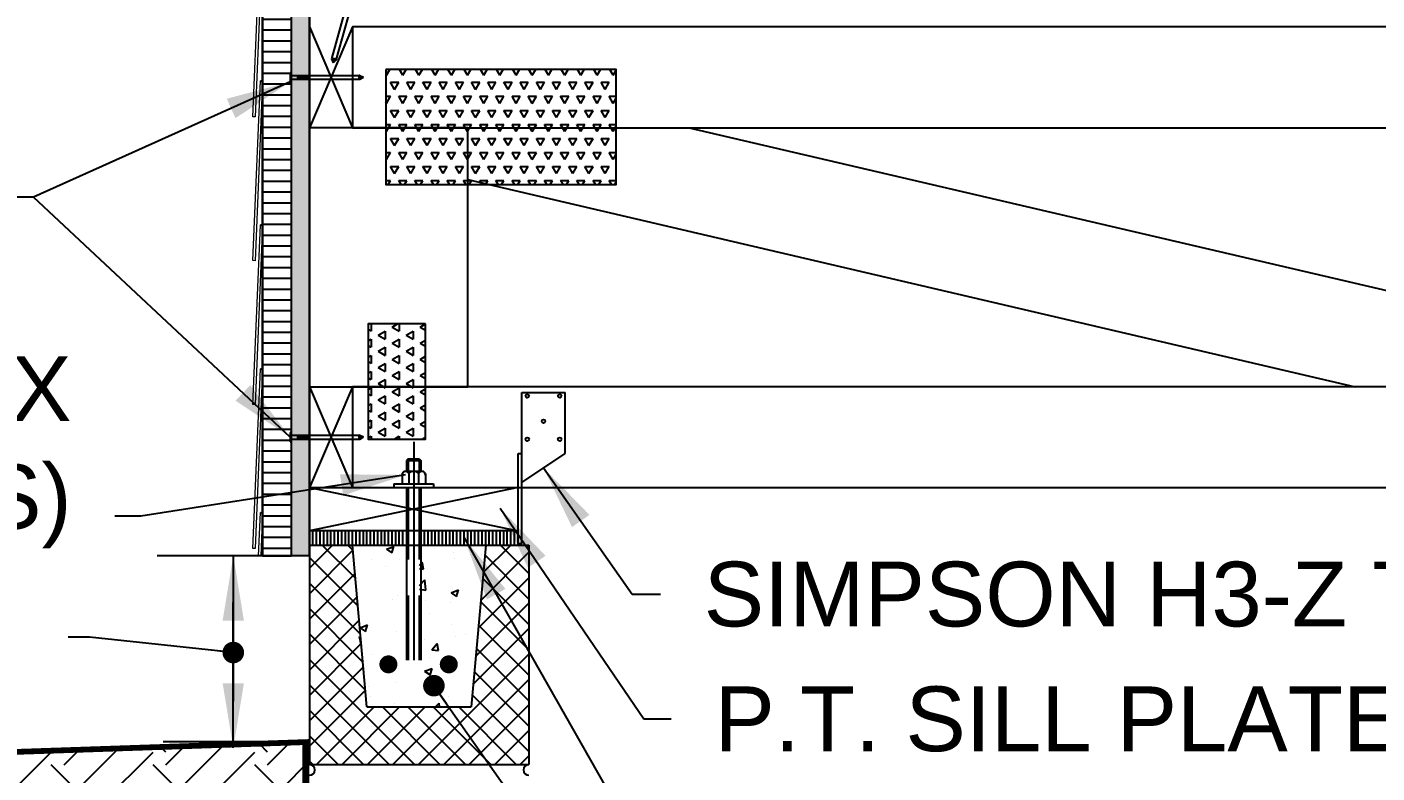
# Model space of a CAD drawing. Header units: inches. Extents: x -1316 to 22433, y -200 to 8737.
# Drawn here: x -387.99 to -341.09, y -127.07 to -101.15 of the extents above; entities that cross this region are included whole.
import ezdxf

# ---------------------------------------------------------------- set-up
doc = ezdxf.new("R2010")
doc.units = ezdxf.units.IN
doc.header["$LTSCALE"] = 10
doc.header["$MEASUREMENT"] = 0
doc.linetypes.add('CENTER', pattern=[2, 1.25, -0.25, 0.25, -0.25])
doc.linetypes.add('HIDDEN', pattern=[0.375, 0.25, -0.125])
doc.layers.get('0').update_dxf_attribs({"linetype": 'CONTINUOUS'})
for name, color, linetype in [('S-DIMS', 4, 'CONTINUOUS'), ('S-FLOR', 7, 'CONTINUOUS'), ('S-FOUND', 7, 'CONTINUOUS'), ('S-HATCH', 5, 'CONTINUOUS'), ('S-HDWR', 104, 'CONTINUOUS'), ('S-PLATE', 190, 'CONTINUOUS'), ('S-TXT', 222, 'CONTINUOUS'), ('S-WALL', 6, 'CONTINUOUS')]:
    doc.layers.add(name, color=color, linetype=linetype)
doc.styles.add('style1', font='arial.ttf')
doc.dimstyles.new('1-2', dxfattribs={"dimtxt": 2.25, "dimasz": 2.25, "dimexe": 0.18, "dimexo": 1.5, "dimgap": 1.5, "dimtad": 0, "dimdec": 4, "dimrnd": 0.0625, "dimzin": 0, "dimdsep": 46, "dimlunit": 4, "dimtxsty": 'style1', "dimcen": 0.09, "dimazin": 0, "dimtfac": 1, "dimtdec": 4, "dimtofl": 0, "dimtmove": 0, "dimatfit": 0, "dimfxl": 1, "dimtolj": 1, "dimtzin": 0, "dimarcsym": 0})

# ---------------------------------------------------------------- blocks, each defined once
blk = doc.blocks.new('*X438')
at = {"color": 0}
for p, q in [((30.431, 57.849), (31.202, 58.62)), ((21.15, 56.523), (22.918, 58.291)), ((23.36, 58.291), (23.298, 58.353)), ((23.36, 57.849), (23.884, 58.373)), ((24.023, 57.186), (25.256, 58.419)), ((24.686, 56.523), (26.454, 58.291)), ((26.896, 58.291), (26.718, 58.468)), ((26.896, 57.849), (27.543, 58.496)), ((27.559, 57.186), (28.915, 58.543)), ((28.222, 56.523), (29.989, 58.291)), ((30.431, 58.291), (30.138, 58.584)), ((24.686, 56.081), (22.918, 57.849)), ((28.222, 56.081), (26.454, 57.849)), ((31.707, 56.132), (29.989, 57.849)), ((31.094, 57.186), (31.707, 57.799))]:
    blk.add_line(p, q, dxfattribs=at)
blk = doc.blocks.new('*X432')
at = {"color": 0}
for p, q in [((35.183, 65.837), (35.446, 65.938)), ((35.183, 65.837), (35.37, 65.711)), ((35.37, 65.711), (35.446, 65.938)), ((36.844, 65.858), (36.844, 65.858)), ((37.529, 65.737), (37.529, 65.737)), ((38.149, 65.918), (38.149, 65.918)), ((38.483, 65.657), (38.483, 65.657)), ((34.651, 65.481), (34.651, 65.481)), ((35.167, 65.221), (35.167, 65.221)), ((35.63, 65.496), (35.63, 65.496)), ((36.332, 65.276), (36.425, 65.387)), ((36.468, 65.151), (36.425, 65.387)), ((37.542, 65.533), (37.542, 65.533)), ((36.332, 65.163), (36.468, 65.151)), ((36.332, 64.582), (36.513, 64.771)), ((36.554, 64.414), (36.513, 64.771)), ((36.332, 64.449), (36.554, 64.414)), ((37.427, 64.323), (37.69, 64.424)), ((37.427, 64.323), (37.614, 64.197)), ((37.484, 64.485), (37.484, 64.485)), ((37.614, 64.197), (37.69, 64.424)), ((35.41, 64.082), (35.41, 64.082)), ((35.584, 64.244), (35.584, 64.244)), ((36.553, 64.05), (36.553, 64.05)), ((37.417, 63.997), (37.417, 63.997)), ((37.494, 64.174), (37.494, 64.174)), ((34.178, 63.738), (34.178, 63.738)), ((34.196, 63.662), (34.196, 63.662)), ((36.689, 63.614), (36.689, 63.614)), ((38.21, 63.492), (38.21, 63.492)), ((34.268, 63.11), (34.531, 63.211)), ((34.268, 63.11), (34.455, 62.984)), ((34.455, 62.984), (34.531, 63.211)), ((34.496, 63.238), (34.496, 63.238)), ((35.539, 62.993), (35.539, 62.993)), ((37.438, 63.233), (37.438, 63.233)), ((37.929, 62.879), (37.929, 62.879)), ((34.241, 62.785), (34.249, 62.795)), ((34.278, 62.641), (34.249, 62.795)), ((34.261, 62.562), (34.293, 62.559)), ((34.293, 62.559), (34.278, 62.641)), ((36.505, 62.691), (36.505, 62.691)), ((36.765, 62.343), (36.946, 62.559)), ((36.99, 62.323), (36.946, 62.559)), ((37.59, 62.789), (37.59, 62.789)), ((34.662, 62.171), (34.662, 62.171)), ((36.669, 62.086), (36.669, 62.086)), ((36.765, 62.343), (36.99, 62.323)), ((37.392, 61.982), (37.392, 61.982)), ((35.493, 61.741), (35.493, 61.741)), ((36.512, 61.596), (36.775, 61.697)), ((36.512, 61.596), (36.699, 61.47)), ((36.699, 61.47), (36.775, 61.697)), ((34.575, 61.084), (34.575, 61.084)), ((35.516, 61.208), (35.516, 61.208)), ((36.833, 61.097), (36.833, 61.097)), ((36.94, 61.396), (36.94, 61.396)), ((34.64, 60.72), (34.64, 60.72)), ((37.346, 60.73), (37.346, 60.73)), ((35.447, 60.489), (35.447, 60.489)), ((36.888, 60.358), (37.011, 60.486)), ((37.026, 60.358), (37.011, 60.486))]:
    blk.add_line(p, q, dxfattribs=at)
blk = doc.blocks.new('*X433')
at = {"color": 0}
for p, q in [((32.457, 65.178), (33.262, 65.983)), ((32.457, 64.294), (33.972, 65.809)), ((34.059, 64.828), (32.904, 65.983)), ((33.973, 65.798), (33.788, 65.983)), ((38.411, 64.061), (40.082, 65.732)), ((38.497, 65.031), (39.449, 65.983)), ((40.082, 64.992), (39.091, 65.983)), ((40.082, 65.876), (39.975, 65.983)), ((34.146, 63.857), (32.457, 65.546)), ((40.082, 64.109), (38.551, 65.639)), ((32.457, 63.41), (34.044, 64.998)), ((38.325, 63.091), (40.082, 64.848)), ((40.082, 63.225), (38.479, 64.827)), ((34.232, 62.887), (32.457, 64.662)), ((32.457, 62.526), (34.116, 64.186)), ((34.318, 61.917), (32.457, 63.779)), ((38.238, 62.121), (40.082, 63.964)), ((40.082, 62.341), (38.407, 64.016)), ((32.457, 61.642), (34.189, 63.374)), ((34.404, 60.947), (32.457, 62.895)), ((38.152, 61.15), (40.082, 63.08)), ((40.082, 61.457), (38.335, 63.204)), ((32.457, 60.758), (34.261, 62.562)), ((40.082, 60.573), (38.262, 62.392)), ((36.109, 58.358), (32.457, 62.011)), ((36.243, 58.358), (40.082, 62.196)), ((32.457, 59.874), (34.333, 61.751)), ((40.082, 59.689), (38.19, 61.58)), ((35.226, 58.358), (32.457, 61.127)), ((37.127, 58.358), (40.082, 61.312)), ((32.457, 58.991), (34.405, 60.939)), ((40.082, 58.805), (38.118, 60.769)), ((34.342, 58.358), (32.457, 60.243)), ((32.708, 58.358), (34.708, 60.358)), ((33.592, 58.358), (35.592, 60.358)), ((34.476, 58.358), (36.476, 60.358)), ((36.993, 58.358), (34.993, 60.358)), ((35.36, 58.358), (37.36, 60.358)), ((37.877, 58.358), (35.877, 60.358)), ((38.761, 58.358), (36.761, 60.358)), ((39.645, 58.358), (37.645, 60.358)), ((38.011, 58.358), (40.082, 60.428)), ((33.458, 58.358), (32.457, 59.359)), ((38.895, 58.358), (40.082, 59.544)), ((39.779, 58.358), (40.082, 58.661)), ((32.574, 58.358), (32.457, 58.475))]:
    blk.add_line(p, q, dxfattribs=at)
blk = doc.blocks.new('*X437')
at = {"color": 0}
for p, q in [((32.507, 65.483), (32.507, 65.983)), ((32.632, 65.483), (32.632, 65.983)), ((32.757, 65.483), (32.757, 65.983)), ((32.882, 65.483), (32.882, 65.983)), ((33.007, 65.483), (33.007, 65.983)), ((33.132, 65.483), (33.132, 65.983)), ((33.257, 65.483), (33.257, 65.983)), ((33.382, 65.483), (33.382, 65.983)), ((33.507, 65.483), (33.507, 65.983)), ((33.632, 65.483), (33.632, 65.983)), ((33.757, 65.483), (33.757, 65.983)), ((33.882, 65.483), (33.882, 65.983)), ((34.007, 65.483), (34.007, 65.983)), ((34.132, 65.483), (34.132, 65.983)), ((34.257, 65.483), (34.257, 65.983)), ((34.382, 65.483), (34.382, 65.983)), ((34.507, 65.483), (34.507, 65.983)), ((34.632, 65.483), (34.632, 65.983)), ((34.757, 65.483), (34.757, 65.983)), ((34.882, 65.483), (34.882, 65.983)), ((35.007, 65.483), (35.007, 65.983)), ((35.132, 65.483), (35.132, 65.983)), ((35.257, 65.483), (35.257, 65.983)), ((35.382, 65.483), (35.382, 65.983)), ((35.507, 65.483), (35.507, 65.983)), ((35.632, 65.483), (35.632, 65.983)), ((35.757, 65.483), (35.757, 65.983)), ((36.382, 65.483), (36.382, 65.983)), ((36.507, 65.483), (36.507, 65.983)), ((36.632, 65.483), (36.632, 65.983)), ((36.757, 65.483), (36.757, 65.983)), ((36.882, 65.483), (36.882, 65.983)), ((37.007, 65.483), (37.007, 65.983)), ((37.132, 65.483), (37.132, 65.983)), ((37.257, 65.483), (37.257, 65.983)), ((37.382, 65.483), (37.382, 65.983)), ((37.507, 65.483), (37.507, 65.983)), ((37.632, 65.483), (37.632, 65.983)), ((37.757, 65.483), (37.757, 65.983)), ((37.882, 65.483), (37.882, 65.983)), ((38.007, 65.483), (38.007, 65.983)), ((38.132, 65.483), (38.132, 65.983)), ((38.257, 65.483), (38.257, 65.983)), ((38.382, 65.483), (38.382, 65.983)), ((38.507, 65.483), (38.507, 65.983)), ((38.632, 65.483), (38.632, 65.983)), ((38.757, 65.483), (38.757, 65.983)), ((38.882, 65.483), (38.882, 65.983)), ((39.007, 65.483), (39.007, 65.983)), ((39.132, 65.483), (39.132, 65.983)), ((39.257, 65.483), (39.257, 65.983)), ((39.382, 65.483), (39.382, 65.983)), ((39.507, 65.483), (39.507, 65.983)), ((39.632, 65.483), (39.632, 65.983))]:
    blk.add_line(p, q, dxfattribs=at)
blk = doc.blocks.new('*U569')
at = {"layer": 'S-HATCH'}
h = blk.add_hatch(dxfattribs=at)
h.set_pattern_fill('ANSI31', color=256, scale=3, angle=135, style=0)
h.set_pattern_definition([(180, (1319.4375, 2e-13), (-6e-17, -0.375), [])])
h.paths.add_polyline_path([(-0.625, 92.5), (-1.625, 92.5), (-1.625, -19), (-0.625, -19)])
h = blk.add_hatch(dxfattribs=at)
h.set_pattern_fill('DOLMIT', color=256, angle=90, style=0)
h.set_pattern_definition([(90, (1319.4375, 2e-13), (-0.25, 2e-17), []), (135, (1319.4375, 2e-13), (-0.5, -0.5), [0.3535534, -0.7071077])])
h.paths.add_polyline_path([(0, -19), (-0.625, -19), (-0.625, 92.5), (0, 92.5)])
for points in [[(-0.625, 92.5), (-1.625, 92.5), (-1.625, -19), (-0.625, -19)], [(0, -19), (-0.625, -19), (-0.625, 92.5), (0, 92.5)]]:
    blk.add_lwpolyline(points, close=True, dxfattribs=at)
at = {"layer": 'S-WALL'}
for p, q in [((0, -19), (0, 95)), ((-1.625, -19), (-1.625, 92.5)), ((-0.625, -19), (-0.625, 92.5)), ((0, -19), (-1.625, -19))]:
    blk.add_line(p, q, dxfattribs=at)
at = {"layer": 'S-WALL', "lineweight": 15}
for p, q in [((-1.959, -3.742), (-1.703, 2.503)), ((-1.625, 2.5), (-1.881, -3.745)), ((-1.959, -8.742), (-1.703, -2.497)), ((-1.625, -2.5), (-1.881, -8.745)), ((-1.881, -3.745), (-1.959, -3.742)), ((-1.959, -13.742), (-1.703, -7.497)), ((-1.625, -7.5), (-1.881, -13.745)), ((-1.881, -8.745), (-1.959, -8.742)), ((-1.959, -18.742), (-1.703, -12.497)), ((-1.625, -12.5), (-1.881, -18.745)), ((-1.881, -13.745), (-1.959, -13.742)), ((-1.764, -18.997), (-1.703, -17.497)), ((-1.625, -17.5), (-1.686, -19)), ((-1.881, -18.745), (-1.959, -18.742)), ((-1.686, -19), (-1.764, -18.997))]:
    blk.add_line(p, q, dxfattribs=at)
at = {"layer": 'S-WALL'}
for points in [[(-1.703, -2.497), (-1.625, -2.5)], [(-1.703, -7.497), (-1.625, -7.5)], [(-1.703, -12.497), (-1.625, -12.5)], [(-1.703, -17.497), (-1.625, -17.5)]]:
    blk.add_lwpolyline(points, dxfattribs=at)
blk = doc.blocks.new('BOX')
blk.add_lwpolyline([(0, 0), (1, 0), (1, 1), (0, 1)], close=True)
blk = doc.blocks.new('*X556')
at = {"color": 0}
for p, q in [((586.528, -102.391), (586.421, -102.206)), ((586.528, -102.391), (586.634, -102.206)), ((587.09, -102.391), (586.983, -102.206)), ((587.09, -102.391), (587.197, -102.206)), ((587.653, -102.391), (587.546, -102.206)), ((587.653, -102.391), (587.759, -102.206)), ((588.215, -102.391), (588.108, -102.206)), ((588.215, -102.391), (588.322, -102.206)), ((588.778, -102.391), (588.671, -102.206)), ((588.778, -102.391), (588.884, -102.206)), ((589.34, -102.391), (589.233, -102.206)), ((589.34, -102.391), (589.447, -102.206)), ((589.903, -102.391), (589.796, -102.206)), ((589.903, -102.391), (590.009, -102.206)), ((590.419, -102.312), (590.358, -102.206)), ((586.809, -102.879), (586.668, -102.635)), ((586.668, -102.635), (586.949, -102.635)), ((586.809, -102.879), (586.949, -102.635)), ((587.371, -102.879), (587.231, -102.635)), ((587.231, -102.635), (587.512, -102.635)), ((587.371, -102.879), (587.512, -102.635)), ((587.934, -102.879), (587.793, -102.635)), ((587.793, -102.635), (588.074, -102.635)), ((587.934, -102.879), (588.074, -102.635)), ((588.496, -102.879), (588.356, -102.635)), ((588.356, -102.635), (588.637, -102.635)), ((588.496, -102.879), (588.637, -102.635)), ((589.059, -102.879), (588.918, -102.635)), ((588.918, -102.635), (589.199, -102.635)), ((589.059, -102.879), (589.199, -102.635)), ((589.621, -102.879), (589.481, -102.635)), ((589.481, -102.635), (589.762, -102.635)), ((589.621, -102.879), (589.762, -102.635)), ((590.184, -102.879), (590.043, -102.635)), ((590.043, -102.635), (590.324, -102.635)), ((590.184, -102.879), (590.324, -102.635)), ((586.419, -103.122), (586.668, -103.122)), ((586.528, -103.366), (586.668, -103.122)), ((587.09, -103.366), (586.949, -103.122)), ((586.949, -103.122), (587.231, -103.122)), ((587.09, -103.366), (587.231, -103.122)), ((587.653, -103.366), (587.512, -103.122)), ((587.512, -103.122), (587.793, -103.122)), ((587.653, -103.366), (587.793, -103.122)), ((588.215, -103.366), (588.074, -103.122)), ((588.074, -103.122), (588.356, -103.122)), ((588.215, -103.366), (588.356, -103.122)), ((588.778, -103.366), (588.637, -103.122)), ((588.637, -103.122), (588.918, -103.122)), ((588.778, -103.366), (588.918, -103.122)), ((589.34, -103.366), (589.199, -103.122)), ((589.199, -103.122), (589.481, -103.122)), ((589.34, -103.366), (589.481, -103.122)), ((589.903, -103.366), (589.762, -103.122)), ((589.762, -103.122), (590.043, -103.122)), ((589.903, -103.366), (590.043, -103.122)), ((590.419, -103.287), (590.324, -103.122)), ((590.324, -103.122), (590.419, -103.122)), ((586.528, -103.366), (586.419, -103.178)), ((586.809, -103.853), (586.668, -103.609)), ((586.668, -103.609), (586.949, -103.609)), ((586.809, -103.853), (586.949, -103.609)), ((587.371, -103.853), (587.231, -103.609)), ((587.231, -103.609), (587.512, -103.609)), ((587.371, -103.853), (587.512, -103.609)), ((587.934, -103.853), (587.793, -103.609)), ((587.793, -103.609), (588.074, -103.609)), ((587.934, -103.853), (588.074, -103.609)), ((588.496, -103.853), (588.356, -103.609)), ((588.356, -103.609), (588.637, -103.609)), ((588.496, -103.853), (588.637, -103.609)), ((589.059, -103.853), (588.918, -103.609)), ((588.918, -103.609), (589.199, -103.609)), ((589.059, -103.853), (589.199, -103.609)), ((589.621, -103.853), (589.481, -103.609)), ((589.481, -103.609), (589.762, -103.609)), ((589.621, -103.853), (589.762, -103.609)), ((590.184, -103.853), (590.043, -103.609)), ((590.043, -103.609), (590.324, -103.609)), ((590.184, -103.853), (590.324, -103.609)), ((586.419, -104.096), (586.668, -104.096)), ((586.605, -104.206), (586.668, -104.096)), ((587.013, -104.206), (586.949, -104.096)), ((586.949, -104.096), (587.231, -104.096)), ((587.167, -104.206), (587.231, -104.096)), ((587.575, -104.206), (587.512, -104.096)), ((587.512, -104.096), (587.793, -104.096)), ((587.73, -104.206), (587.793, -104.096)), ((588.138, -104.206), (588.074, -104.096)), ((588.074, -104.096), (588.356, -104.096)), ((588.292, -104.206), (588.356, -104.096)), ((588.7, -104.206), (588.637, -104.096)), ((588.637, -104.096), (588.918, -104.096)), ((588.855, -104.206), (588.918, -104.096)), ((589.263, -104.206), (589.199, -104.096)), ((589.199, -104.096), (589.481, -104.096)), ((589.417, -104.206), (589.481, -104.096)), ((589.825, -104.206), (589.762, -104.096)), ((589.762, -104.096), (590.043, -104.096)), ((589.98, -104.206), (590.043, -104.096)), ((590.388, -104.206), (590.324, -104.096)), ((590.324, -104.096), (590.419, -104.096)), ((586.45, -104.206), (586.419, -104.153))]:
    blk.add_line(p, q, dxfattribs=at)
blk = doc.blocks.new('*X555')
at = {"color": 0}
for p, q in [((-189.179, 365.148), (-189.061, 365.353)), ((-188.617, 365.148), (-188.735, 365.353)), ((-188.617, 365.148), (-188.499, 365.353)), ((-188.054, 365.148), (-188.172, 365.353)), ((-188.054, 365.148), (-187.936, 365.353)), ((-187.492, 365.148), (-187.61, 365.353)), ((-187.492, 365.148), (-187.374, 365.353)), ((-186.929, 365.148), (-187.047, 365.353)), ((-186.929, 365.148), (-186.811, 365.353)), ((-186.367, 365.148), (-186.485, 365.353)), ((-186.367, 365.148), (-186.249, 365.353)), ((-185.804, 365.148), (-185.922, 365.353)), ((-185.804, 365.148), (-185.686, 365.353)), ((-185.242, 365.148), (-185.36, 365.353)), ((-185.242, 365.148), (-185.124, 365.353)), ((-184.679, 365.148), (-184.797, 365.353)), ((-184.679, 365.148), (-184.561, 365.353)), ((-184.117, 365.148), (-184.235, 365.353)), ((-184.117, 365.148), (-183.999, 365.353)), ((-183.554, 365.148), (-183.672, 365.353)), ((-183.554, 365.148), (-183.436, 365.353)), ((-182.992, 365.148), (-183.11, 365.353)), ((-182.992, 365.148), (-182.874, 365.353)), ((-182.429, 365.148), (-182.547, 365.353)), ((-182.429, 365.148), (-182.311, 365.353)), ((-181.867, 365.148), (-181.985, 365.353)), ((-181.867, 365.148), (-181.749, 365.353)), ((-181.304, 365.148), (-181.422, 365.353)), ((-181.304, 365.148), (-181.2, 365.329)), ((-189.179, 365.148), (-189.2, 365.184)), ((-188.898, 364.661), (-189.039, 364.905)), ((-189.039, 364.905), (-188.757, 364.905)), ((-188.898, 364.661), (-188.757, 364.905)), ((-188.335, 364.661), (-188.476, 364.905)), ((-188.476, 364.905), (-188.195, 364.905)), ((-188.335, 364.661), (-188.195, 364.905)), ((-187.773, 364.661), (-187.914, 364.905)), ((-187.914, 364.905), (-187.632, 364.905)), ((-187.773, 364.661), (-187.632, 364.905)), ((-187.21, 364.661), (-187.351, 364.905)), ((-187.351, 364.905), (-187.07, 364.905)), ((-187.21, 364.661), (-187.07, 364.905)), ((-186.648, 364.661), (-186.789, 364.905)), ((-186.789, 364.905), (-186.507, 364.905)), ((-186.648, 364.661), (-186.507, 364.905)), ((-186.085, 364.661), (-186.226, 364.905)), ((-186.226, 364.905), (-185.945, 364.905)), ((-186.085, 364.661), (-185.945, 364.905)), ((-185.523, 364.661), (-185.664, 364.905)), ((-185.664, 364.905), (-185.382, 364.905)), ((-185.523, 364.661), (-185.382, 364.905)), ((-184.96, 364.661), (-185.101, 364.905)), ((-185.101, 364.905), (-184.82, 364.905)), ((-184.96, 364.661), (-184.82, 364.905)), ((-184.398, 364.661), (-184.539, 364.905)), ((-184.539, 364.905), (-184.257, 364.905)), ((-184.398, 364.661), (-184.257, 364.905)), ((-183.835, 364.661), (-183.976, 364.905)), ((-183.976, 364.905), (-183.695, 364.905)), ((-183.835, 364.661), (-183.695, 364.905)), ((-183.273, 364.661), (-183.414, 364.905)), ((-183.414, 364.905), (-183.132, 364.905)), ((-183.273, 364.661), (-183.132, 364.905)), ((-182.71, 364.661), (-182.851, 364.905)), ((-182.851, 364.905), (-182.57, 364.905)), ((-182.71, 364.661), (-182.57, 364.905)), ((-182.148, 364.661), (-182.289, 364.905)), ((-182.289, 364.905), (-182.007, 364.905)), ((-182.148, 364.661), (-182.007, 364.905)), ((-181.585, 364.661), (-181.726, 364.905)), ((-181.726, 364.905), (-181.445, 364.905)), ((-181.585, 364.661), (-181.445, 364.905)), ((-189.2, 364.418), (-189.039, 364.418)), ((-189.179, 364.174), (-189.039, 364.418)), ((-188.617, 364.174), (-188.757, 364.418)), ((-188.757, 364.418), (-188.476, 364.418)), ((-188.617, 364.174), (-188.476, 364.418)), ((-188.054, 364.174), (-188.195, 364.418)), ((-188.195, 364.418), (-187.914, 364.418)), ((-188.054, 364.174), (-187.914, 364.418)), ((-187.492, 364.174), (-187.632, 364.418)), ((-187.632, 364.418), (-187.351, 364.418)), ((-187.492, 364.174), (-187.351, 364.418)), ((-186.929, 364.174), (-187.07, 364.418)), ((-187.07, 364.418), (-186.789, 364.418)), ((-186.929, 364.174), (-186.789, 364.418)), ((-186.367, 364.174), (-186.507, 364.418)), ((-186.507, 364.418), (-186.226, 364.418)), ((-186.367, 364.174), (-186.226, 364.418)), ((-185.804, 364.174), (-185.945, 364.418)), ((-185.945, 364.418), (-185.664, 364.418)), ((-185.804, 364.174), (-185.664, 364.418)), ((-185.242, 364.174), (-185.382, 364.418)), ((-185.382, 364.418), (-185.101, 364.418)), ((-185.242, 364.174), (-185.101, 364.418)), ((-184.679, 364.174), (-184.82, 364.418)), ((-184.82, 364.418), (-184.539, 364.418)), ((-184.679, 364.174), (-184.539, 364.418)), ((-184.117, 364.174), (-184.257, 364.418)), ((-184.257, 364.418), (-183.976, 364.418)), ((-184.117, 364.174), (-183.976, 364.418)), ((-183.554, 364.174), (-183.695, 364.418)), ((-183.695, 364.418), (-183.414, 364.418)), ((-183.554, 364.174), (-183.414, 364.418)), ((-182.992, 364.174), (-183.132, 364.418)), ((-183.132, 364.418), (-182.851, 364.418)), ((-182.992, 364.174), (-182.851, 364.418)), ((-182.429, 364.174), (-182.57, 364.418)), ((-182.57, 364.418), (-182.289, 364.418)), ((-182.429, 364.174), (-182.289, 364.418)), ((-181.867, 364.174), (-182.007, 364.418)), ((-182.007, 364.418), (-181.726, 364.418)), ((-181.867, 364.174), (-181.726, 364.418)), ((-181.304, 364.174), (-181.445, 364.418)), ((-181.445, 364.418), (-181.2, 364.418)), ((-189.179, 364.174), (-189.2, 364.21)), ((-188.898, 363.687), (-189.039, 363.93)), ((-189.039, 363.93), (-188.757, 363.93)), ((-188.898, 363.687), (-188.757, 363.93)), ((-188.335, 363.687), (-188.476, 363.93)), ((-188.476, 363.93), (-188.195, 363.93)), ((-188.335, 363.687), (-188.195, 363.93)), ((-187.773, 363.687), (-187.914, 363.93)), ((-187.914, 363.93), (-187.632, 363.93)), ((-187.773, 363.687), (-187.632, 363.93)), ((-187.21, 363.687), (-187.351, 363.93)), ((-187.351, 363.93), (-187.07, 363.93)), ((-187.21, 363.687), (-187.07, 363.93)), ((-186.648, 363.687), (-186.789, 363.93)), ((-186.789, 363.93), (-186.507, 363.93)), ((-186.648, 363.687), (-186.507, 363.93)), ((-186.085, 363.687), (-186.226, 363.93)), ((-186.226, 363.93), (-185.945, 363.93)), ((-186.085, 363.687), (-185.945, 363.93)), ((-185.523, 363.687), (-185.664, 363.93)), ((-185.664, 363.93), (-185.382, 363.93)), ((-185.523, 363.687), (-185.382, 363.93)), ((-184.96, 363.687), (-185.101, 363.93)), ((-185.101, 363.93), (-184.82, 363.93)), ((-184.96, 363.687), (-184.82, 363.93)), ((-184.398, 363.687), (-184.539, 363.93)), ((-184.539, 363.93), (-184.257, 363.93)), ((-184.398, 363.687), (-184.257, 363.93)), ((-183.835, 363.687), (-183.976, 363.93)), ((-183.976, 363.93), (-183.695, 363.93)), ((-183.835, 363.687), (-183.695, 363.93)), ((-183.273, 363.687), (-183.414, 363.93)), ((-183.414, 363.93), (-183.132, 363.93)), ((-183.273, 363.687), (-183.132, 363.93)), ((-182.71, 363.687), (-182.851, 363.93)), ((-182.851, 363.93), (-182.57, 363.93)), ((-182.71, 363.687), (-182.57, 363.93)), ((-182.148, 363.687), (-182.289, 363.93)), ((-182.289, 363.93), (-182.007, 363.93)), ((-182.148, 363.687), (-182.007, 363.93)), ((-181.585, 363.687), (-181.726, 363.93)), ((-181.726, 363.93), (-181.445, 363.93)), ((-181.585, 363.687), (-181.445, 363.93)), ((-181.304, 364.174), (-181.2, 364.355)), ((-189.2, 363.443), (-189.039, 363.443)), ((-189.179, 363.2), (-189.039, 363.443)), ((-188.617, 363.2), (-188.757, 363.443)), ((-188.757, 363.443), (-188.476, 363.443)), ((-188.617, 363.2), (-188.476, 363.443)), ((-188.054, 363.2), (-188.195, 363.443)), ((-188.195, 363.443), (-187.914, 363.443)), ((-188.054, 363.2), (-187.914, 363.443)), ((-187.492, 363.2), (-187.632, 363.443)), ((-187.632, 363.443), (-187.351, 363.443)), ((-187.492, 363.2), (-187.351, 363.443)), ((-186.929, 363.2), (-187.07, 363.443)), ((-187.07, 363.443), (-186.789, 363.443)), ((-186.929, 363.2), (-186.789, 363.443)), ((-186.367, 363.2), (-186.507, 363.443)), ((-186.507, 363.443), (-186.226, 363.443)), ((-186.367, 363.2), (-186.226, 363.443)), ((-185.804, 363.2), (-185.945, 363.443)), ((-185.945, 363.443), (-185.664, 363.443)), ((-185.804, 363.2), (-185.664, 363.443)), ((-185.242, 363.2), (-185.382, 363.443)), ((-185.382, 363.443), (-185.101, 363.443)), ((-185.242, 363.2), (-185.101, 363.443)), ((-184.679, 363.2), (-184.82, 363.443)), ((-184.82, 363.443), (-184.539, 363.443)), ((-184.679, 363.2), (-184.539, 363.443)), ((-184.117, 363.2), (-184.257, 363.443)), ((-184.257, 363.443), (-183.976, 363.443)), ((-184.117, 363.2), (-183.976, 363.443)), ((-183.554, 363.2), (-183.695, 363.443)), ((-183.695, 363.443), (-183.414, 363.443)), ((-183.554, 363.2), (-183.414, 363.443)), ((-182.992, 363.2), (-183.132, 363.443)), ((-183.132, 363.443), (-182.851, 363.443)), ((-182.992, 363.2), (-182.851, 363.443)), ((-182.429, 363.2), (-182.57, 363.443)), ((-182.57, 363.443), (-182.289, 363.443)), ((-182.429, 363.2), (-182.289, 363.443)), ((-181.867, 363.2), (-182.007, 363.443)), ((-182.007, 363.443), (-181.726, 363.443)), ((-181.867, 363.2), (-181.726, 363.443)), ((-181.304, 363.2), (-181.445, 363.443)), ((-181.445, 363.443), (-181.2, 363.443)), ((-189.179, 363.2), (-189.2, 363.235)), ((-181.304, 363.2), (-181.2, 363.381)), ((-188.898, 362.713), (-189.039, 362.956)), ((-189.039, 362.956), (-188.757, 362.956)), ((-188.898, 362.713), (-188.757, 362.956)), ((-188.335, 362.713), (-188.476, 362.956)), ((-188.476, 362.956), (-188.195, 362.956)), ((-188.335, 362.713), (-188.195, 362.956)), ((-187.773, 362.713), (-187.914, 362.956)), ((-187.914, 362.956), (-187.632, 362.956)), ((-187.773, 362.713), (-187.632, 362.956)), ((-187.21, 362.713), (-187.351, 362.956)), ((-187.351, 362.956), (-187.07, 362.956)), ((-187.21, 362.713), (-187.07, 362.956)), ((-186.648, 362.713), (-186.789, 362.956)), ((-186.789, 362.956), (-186.507, 362.956)), ((-186.648, 362.713), (-186.507, 362.956)), ((-186.085, 362.713), (-186.226, 362.956)), ((-186.226, 362.956), (-185.945, 362.956)), ((-186.085, 362.713), (-185.945, 362.956)), ((-185.523, 362.713), (-185.664, 362.956)), ((-185.664, 362.956), (-185.382, 362.956)), ((-185.523, 362.713), (-185.382, 362.956)), ((-184.96, 362.713), (-185.101, 362.956)), ((-185.101, 362.956), (-184.82, 362.956)), ((-184.96, 362.713), (-184.82, 362.956)), ((-184.398, 362.713), (-184.539, 362.956)), ((-184.539, 362.956), (-184.257, 362.956)), ((-184.398, 362.713), (-184.257, 362.956)), ((-183.835, 362.713), (-183.976, 362.956)), ((-183.976, 362.956), (-183.695, 362.956)), ((-183.835, 362.713), (-183.695, 362.956)), ((-183.273, 362.713), (-183.414, 362.956)), ((-183.414, 362.956), (-183.132, 362.956)), ((-183.273, 362.713), (-183.132, 362.956)), ((-182.71, 362.713), (-182.851, 362.956)), ((-182.851, 362.956), (-182.57, 362.956)), ((-182.71, 362.713), (-182.57, 362.956)), ((-182.148, 362.713), (-182.289, 362.956)), ((-182.289, 362.956), (-182.007, 362.956)), ((-182.148, 362.713), (-182.007, 362.956)), ((-181.585, 362.713), (-181.726, 362.956)), ((-181.726, 362.956), (-181.445, 362.956)), ((-181.585, 362.713), (-181.445, 362.956)), ((-189.2, 362.469), (-189.039, 362.469)), ((-189.179, 362.225), (-189.2, 362.261)), ((-189.179, 362.225), (-189.039, 362.469)), ((-188.617, 362.225), (-188.757, 362.469)), ((-188.757, 362.469), (-188.476, 362.469)), ((-188.617, 362.225), (-188.476, 362.469)), ((-188.054, 362.225), (-188.195, 362.469)), ((-188.195, 362.469), (-187.914, 362.469)), ((-188.054, 362.225), (-187.914, 362.469)), ((-187.492, 362.225), (-187.632, 362.469)), ((-187.632, 362.469), (-187.351, 362.469)), ((-187.492, 362.225), (-187.351, 362.469)), ((-186.929, 362.225), (-187.07, 362.469)), ((-187.07, 362.469), (-186.789, 362.469)), ((-186.929, 362.225), (-186.789, 362.469)), ((-186.367, 362.225), (-186.507, 362.469)), ((-186.507, 362.469), (-186.226, 362.469)), ((-186.367, 362.225), (-186.226, 362.469)), ((-185.804, 362.225), (-185.945, 362.469)), ((-185.945, 362.469), (-185.664, 362.469)), ((-185.804, 362.225), (-185.664, 362.469)), ((-185.242, 362.225), (-185.382, 362.469)), ((-185.382, 362.469), (-185.101, 362.469)), ((-185.242, 362.225), (-185.101, 362.469)), ((-184.679, 362.225), (-184.82, 362.469)), ((-184.82, 362.469), (-184.539, 362.469)), ((-184.679, 362.225), (-184.539, 362.469)), ((-184.117, 362.225), (-184.257, 362.469)), ((-184.257, 362.469), (-183.976, 362.469)), ((-184.117, 362.225), (-183.976, 362.469)), ((-183.554, 362.225), (-183.695, 362.469)), ((-183.695, 362.469), (-183.414, 362.469)), ((-183.554, 362.225), (-183.414, 362.469)), ((-182.992, 362.225), (-183.132, 362.469)), ((-183.132, 362.469), (-182.851, 362.469)), ((-182.992, 362.225), (-182.851, 362.469)), ((-182.429, 362.225), (-182.57, 362.469)), ((-182.57, 362.469), (-182.289, 362.469)), ((-182.429, 362.225), (-182.289, 362.469)), ((-181.867, 362.225), (-182.007, 362.469)), ((-182.007, 362.469), (-181.726, 362.469)), ((-181.867, 362.225), (-181.726, 362.469)), ((-181.304, 362.225), (-181.445, 362.469)), ((-181.445, 362.469), (-181.2, 362.469)), ((-181.304, 362.225), (-181.2, 362.406)), ((-188.898, 361.738), (-189.039, 361.982)), ((-189.039, 361.982), (-188.757, 361.982)), ((-188.898, 361.738), (-188.757, 361.982)), ((-188.335, 361.738), (-188.476, 361.982)), ((-188.476, 361.982), (-188.195, 361.982)), ((-188.335, 361.738), (-188.195, 361.982)), ((-187.773, 361.738), (-187.914, 361.982)), ((-187.914, 361.982), (-187.632, 361.982)), ((-187.773, 361.738), (-187.632, 361.982)), ((-187.21, 361.738), (-187.351, 361.982)), ((-187.351, 361.982), (-187.07, 361.982)), ((-187.21, 361.738), (-187.07, 361.982)), ((-186.648, 361.738), (-186.789, 361.982)), ((-186.789, 361.982), (-186.507, 361.982)), ((-186.648, 361.738), (-186.507, 361.982)), ((-186.085, 361.738), (-186.226, 361.982)), ((-186.226, 361.982), (-185.945, 361.982)), ((-186.085, 361.738), (-185.945, 361.982)), ((-185.523, 361.738), (-185.664, 361.982)), ((-185.664, 361.982), (-185.382, 361.982)), ((-185.523, 361.738), (-185.382, 361.982)), ((-184.96, 361.738), (-185.101, 361.982)), ((-185.101, 361.982), (-184.82, 361.982)), ((-184.96, 361.738), (-184.82, 361.982)), ((-184.398, 361.738), (-184.539, 361.982)), ((-184.539, 361.982), (-184.257, 361.982)), ((-184.398, 361.738), (-184.257, 361.982)), ((-183.835, 361.738), (-183.976, 361.982)), ((-183.976, 361.982), (-183.695, 361.982)), ((-183.835, 361.738), (-183.695, 361.982)), ((-183.273, 361.738), (-183.414, 361.982)), ((-183.414, 361.982), (-183.132, 361.982)), ((-183.273, 361.738), (-183.132, 361.982)), ((-182.71, 361.738), (-182.851, 361.982)), ((-182.851, 361.982), (-182.57, 361.982)), ((-182.71, 361.738), (-182.57, 361.982)), ((-182.148, 361.738), (-182.289, 361.982)), ((-182.289, 361.982), (-182.007, 361.982)), ((-182.148, 361.738), (-182.007, 361.982)), ((-181.585, 361.738), (-181.726, 361.982)), ((-181.726, 361.982), (-181.445, 361.982)), ((-181.585, 361.738), (-181.445, 361.982)), ((-189.2, 361.495), (-189.039, 361.495)), ((-189.121, 361.353), (-189.039, 361.495)), ((-188.675, 361.353), (-188.757, 361.495)), ((-188.757, 361.495), (-188.476, 361.495)), ((-188.558, 361.353), (-188.476, 361.495)), ((-188.113, 361.353), (-188.195, 361.495)), ((-188.195, 361.495), (-187.914, 361.495)), ((-187.996, 361.353), (-187.914, 361.495)), ((-187.55, 361.353), (-187.632, 361.495)), ((-187.632, 361.495), (-187.351, 361.495)), ((-187.433, 361.353), (-187.351, 361.495)), ((-186.988, 361.353), (-187.07, 361.495)), ((-187.07, 361.495), (-186.789, 361.495)), ((-186.871, 361.353), (-186.789, 361.495)), ((-186.425, 361.353), (-186.507, 361.495)), ((-186.507, 361.495), (-186.226, 361.495)), ((-186.308, 361.353), (-186.226, 361.495)), ((-185.863, 361.353), (-185.945, 361.495)), ((-185.945, 361.495), (-185.664, 361.495)), ((-185.746, 361.353), (-185.664, 361.495)), ((-185.3, 361.353), (-185.382, 361.495)), ((-185.382, 361.495), (-185.101, 361.495)), ((-185.183, 361.353), (-185.101, 361.495)), ((-184.738, 361.353), (-184.82, 361.495)), ((-184.82, 361.495), (-184.539, 361.495)), ((-184.621, 361.353), (-184.539, 361.495)), ((-184.175, 361.353), (-184.257, 361.495)), ((-184.257, 361.495), (-183.976, 361.495)), ((-184.058, 361.353), (-183.976, 361.495)), ((-183.613, 361.353), (-183.695, 361.495)), ((-183.695, 361.495), (-183.414, 361.495)), ((-183.496, 361.353), (-183.414, 361.495)), ((-183.05, 361.353), (-183.132, 361.495)), ((-183.132, 361.495), (-182.851, 361.495)), ((-182.933, 361.353), (-182.851, 361.495)), ((-182.488, 361.353), (-182.57, 361.495)), ((-182.57, 361.495), (-182.289, 361.495)), ((-182.371, 361.353), (-182.289, 361.495)), ((-181.925, 361.353), (-182.007, 361.495)), ((-182.007, 361.495), (-181.726, 361.495)), ((-181.808, 361.353), (-181.726, 361.495)), ((-181.363, 361.353), (-181.445, 361.495)), ((-181.445, 361.495), (-181.2, 361.495)), ((-181.246, 361.353), (-181.2, 361.432))]:
    blk.add_line(p, q, dxfattribs=at)
blk = doc.blocks.new('0.131X2.5 NAIL')
for p, q in [((0.159, 0.04), (-0.159, 0.04)), ((-0.159, 0.04), (-0.159, 0)), ((-0.159, 0), (0.159, 0)), ((-0.066, 0), (-0.066, -2.377)), ((0.066, 0), (0.066, -2.377)), ((0.159, 0), (0.159, 0.04)), ((-0.054, -0.219), (0.054, -0.219)), ((-0.054, -0.244), (0.054, -0.244)), ((-0.054, -0.269), (0.054, -0.269)), ((-0.054, -0.294), (0.054, -0.294)), ((-0.054, -0.319), (0.054, -0.319)), ((-0.054, -0.344), (0.054, -0.344)), ((-0.054, -0.369), (0.054, -0.369)), ((-0.054, -0.394), (0.054, -0.394)), ((-0.054, -0.469), (0.054, -0.469)), ((-0.054, -0.494), (0.054, -0.494)), ((-0.054, -0.519), (0.054, -0.519)), ((-0.054, -0.544), (0.054, -0.544)), ((-0.054, -0.569), (0.054, -0.569)), ((-0.054, -0.594), (0.054, -0.594)), ((-0.066, -2.377), (0.01, -2.5)), ((0.005, -2.377), (0.01, -2.5)), ((0.066, -2.377), (0.01, -2.5))]:
    blk.add_line(p, q)
for centre, radius, start, end in [((-0.03, -2.379), 0.0355, 3.5707, 176.4277), ((0.035, -2.373), 0.0302, 353.9977, 186.002)]:
    blk.add_arc(centre, radius, start, end)
blk = doc.blocks.new('16CC NAIL')
for p, q in [((0.159, 0.04), (-0.159, 0.04)), ((-0.159, 0.04), (-0.159, 0)), ((-0.159, 0), (0.159, 0)), ((-0.081, 0), (-0.081, -3.377)), ((0.081, 0), (0.081, -3.377)), ((0.159, 0), (0.159, 0.04)), ((-0.054, -0.219), (0.054, -0.219)), ((-0.054, -0.244), (0.054, -0.244)), ((-0.054, -0.269), (0.054, -0.269)), ((-0.054, -0.294), (0.054, -0.294)), ((-0.054, -0.319), (0.054, -0.319)), ((-0.054, -0.344), (0.054, -0.344)), ((-0.054, -0.369), (0.054, -0.369)), ((-0.054, -0.394), (0.054, -0.394)), ((-0.054, -0.469), (0.054, -0.469)), ((-0.054, -0.494), (0.054, -0.494)), ((-0.054, -0.519), (0.054, -0.519)), ((-0.054, -0.544), (0.054, -0.544)), ((-0.054, -0.569), (0.054, -0.569)), ((-0.054, -0.594), (0.054, -0.594)), ((-0.081, -3.377), (0.01, -3.5)), ((0.005, -3.377), (0.01, -3.5)), ((0.081, -3.377), (0.01, -3.5))]:
    blk.add_line(p, q)
for centre, radius, start, end in [((-0.038, -3.388), 0.0448, 15.4209, 164.5774), ((0.043, -3.382), 0.0382, 7.9305, 172.0695)]:
    blk.add_arc(centre, radius, start, end)
blk = doc.blocks.new('CRL DETAIL')
at = {"linetype": 'CENTER'}
blk.add_line((-28.34582, 1.58797, -0.01563), (-28.34582, -6.001, -0.01563), dxfattribs=at)
for p, q in [((-31.97082, 0, -0.01563), (-24.72082, 0, -0.01563)), ((-31.97082, 0, -0.01563), (-24.72082, -1.5, -0.01563)), ((-24.72082, 0, -0.01563), (-31.97082, -1.5, -0.01563)), ((-24.72082, -2, -0.01563), (-24.72082, 0, -0.01563)), ((-24.72082, -1.5, -0.01563), (-31.97082, -1.5, -0.01563)), ((-31.97082, -2, -0.01563), (-31.97082, -9.625, -0.01563)), ((-31.97082, -2, -0.01563), (-24.72082, -2, -0.01563)), ((-31.97082, -2, -0.01563), (-24.34582, -2, -0.01563)), ((-29.97082, -7.625, -0.01563), (-30.47082, -2, -0.01563)), ((-25.84582, -2, -0.01563), (-26.34582, -7.625, -0.01563)), ((-24.34582, -2, -0.01563), (-24.34582, -9.625, -0.01563)), ((-29.97082, -7.625, -0.01563), (-26.34582, -7.625, -0.01563)), ((-31.97082, -9.625, -0.01563), (-24.34582, -9.625, -0.01563))]:
    blk.add_line(p, q)
at = {"const_width": 0.3125, "elevation": -0.01563}
for points in [[(-29.38166, -6.14456, 1), (-29.06916, -6.14456, 1)], [(-27.28399, -6.14456, 1), (-26.97149, -6.14456, 1)]]:
    blk.add_lwpolyline(points, format="xyb", close=True, dxfattribs=at)
at = {"const_width": 0.25, "elevation": -0.01563}
blk.add_lwpolyline([(-32.09582, -8.84607), (-32.09582, -31.875)], dxfattribs=at)
for centre, start, end in [((-31.97082, -9.8125, -0.01563), 270, 90), ((-24.34582, -9.8125, -0.01563), 90, 270)]:
    blk.add_arc(centre, 0.1875, start, end)
at = {"layer": 'S-DIMS', "elevation": -0.01563}
for points in [[(-31.97082, -2.375), (-37.25661, -2.375)], [(-31.97082, -8.84184), (-37.05425, -8.84184)]]:
    blk.add_lwpolyline(points, dxfattribs=at)
at = {"layer": 'S-HATCH', "const_width": 0.2, "elevation": -0.01563}
blk.add_lwpolyline([(-31.97082, -8.84184), (-54.26809, -9.59521)], dxfattribs=at)
at = {"layer": 'S-HDWR'}
for p, q in [((-24.58719, -1.947, -0.01563), (-24.58719, 3.303, -0.01563)), ((-24.58719, 3.303, -0.01563), (-23.08719, 3.303, -0.01563)), ((-23.08719, 1.178, -0.01563), (-23.08719, 3.303, -0.01563)), ((-28.53332, 1, -0.01563), (-28.59582, 0.9375, -0.01563)), ((-28.53332, 1, -0.01563), (-28.15832, 1, -0.01563)), ((-28.15832, 1, -0.01563), (-28.09582, 0.9375, -0.01563)), ((-24.71219, -1.947, -0.01563), (-24.71219, 1.178, -0.01563)), ((-24.71219, 1.178, -0.01563), (-24.58719, 1.178, -0.01563)), ((-24.58719, 0.178, -0.01563), (-23.08719, 1.178, -0.01563)), ((-28.75207, 0.48928, -0.01563), (-28.67884, 0.5625, -0.01563)), ((-28.75207, 0.48928, -0.01563), (-28.75207, 0.125, -0.01563)), ((-28.67884, 0.5625, -0.01563), (-28.01279, 0.5625, -0.01563)), ((-28.59582, 0.9375, -0.01563), (-28.59582, 0.5625, -0.01563)), ((-28.58051, 0.93396, -0.01563), (-28.09582, 0.9375, -0.01563)), ((-28.51409, 0.49099, -0.01563), (-28.51409, 0.125, -0.01563)), ((-28.17754, 0.49099, -0.01563), (-28.17754, 0.125, -0.01563)), ((-28.09582, 0.9375, -0.01563), (-28.09582, 0.5625, -0.01563)), ((-27.93957, 0.48928, -0.01563), (-28.01279, 0.5625, -0.01563)), ((-27.93957, 0.48928, -0.01563), (-27.93957, 0.125, -0.01563)), ((-29.03332, 0.125, -0.01563), (-29.03332, 0, -0.01563)), ((-29.03332, 0.125, -0.01563), (-27.65832, 0.125, -0.01563)), ((-28.59582, 0, -0.01563), (-28.59582, -6.001, -0.01563)), ((-28.09582, 0, -0.01563), (-28.09582, -6.001, -0.01563)), ((-27.65832, 0.125, -0.01563), (-27.65832, 0, -0.01563)), ((-24.71219, -1.947, -0.01563), (-24.58719, -1.947, -0.01563))]:
    blk.add_line(p, q, dxfattribs=at)
at = {"layer": 'S-HDWR', "linetype": 'HIDDEN'}
for p, q in [((-28.53332, 0.9375, -0.01563), (-28.53332, 0.5625, -0.01563)), ((-28.15832, 0.9375, -0.01563), (-28.15832, 0.5625, -0.01563)), ((-28.53332, 0, -0.01563), (-28.53332, -6.001, -0.01563)), ((-28.15832, 0, -0.01563), (-28.15832, -6.001, -0.01563))]:
    blk.add_line(p, q, dxfattribs=at)
at = {"layer": 'S-HDWR'}
for centre in [(-24.39969, 3.178, -0.01563), (-23.27469, 3.178, -0.01563), (-23.83719, 2.303, -0.01563), (-24.39969, 1.678, -0.01563), (-23.27469, 1.678, -0.01563)]:
    blk.add_circle(centre, 0.0625, dxfattribs=at)
for centre, radius, start, end in [((-28.62707, 0.4375, -0.01563), 0.125, 25.337062, 180), ((-28.34582, 0.32875, -0.01563), 0.23375, 43.954428, 136.045572), ((-28.06457, 0.4375, -0.01563), 0.125, 0, 154.662938)]:
    blk.add_arc(centre, radius, start, end, dxfattribs=at)
at = {"layer": 'S-HATCH'}
for name, p in [('*X437', (-64.47787, -67.48299, -0.01563)), ('*X433', (-64.42744, -67.98299, -0.01563)), ('*X432', (-64.47787, -67.98299, -0.01563)), ('*X438', (-63.85287, -67.48299, -0.01563))]:
    blk.add_blockref(name, p, dxfattribs=at)
at = {"layer": 'S-TXT', "char_height": 2.25, "style": 'style1'}
for s, insert, attachment_point in [('5/8"%%CX10" HDG ANCHOR BOLT SPACED @ 3\'-6" MAX \\PO.C. EMBED 7" INTO BOND BEAM (BY OTHERS)', (-40.22854, -2.11834, -0.01563), 9), ('SIMPSON H3-Z TIES, 1 EA. TRUSS', (-18.27234, -2.57717, -0.01563), 1), ('\\A1;P.T. SILL PLATE (BY OTHERS)', (-17.90055, -6.91223), 1)]:
    blk.add_mtext(s, dxfattribs=dict(at, insert=insert, attachment_point=attachment_point))
at = {"layer": 'S-DIMS'}
for points in [[(-34.61371, -2.375, -0.01563), (-34.61371, -7.42658, -0.01563)], [(-34.61371, -9.04957, -0.01563), (-34.61371, -3.99799, -0.01563)]]:
    blk.add_leader(points, dimstyle='1-2', override={"dimgap": 1.5, "dimtad": 0}, dxfattribs=at)
at = {"layer": 'S-DIMS', "annotation_type": 0, "has_hookline": 1, "hookline_direction": 1, "text_width": 11.3513}
blk.add_leader([(-34.61371, -5.73399, -0.01563), (-39.60491, -5.20551, -0.01563), (-40.35491, -5.20551, -0.01563)], dimstyle='1-2', override={"dimasz": 0.75, "dimgap": 1.5, "dimtad": 0, "dimldrblk": 'DOT'}, dxfattribs=at)
at = {"layer": 'S-TXT', "annotation_type": 0, "has_hookline": 1}
for points, override, hookline_direction, text_width in [([(-23.83719, 0.678, -0.01563), (-20.76149, -3.70217, -0.01563), (-19.77234, -3.70217, -0.01563)], {"dimgap": 1.5, "dimtad": 0}, 0, 50.86903), ([(-28.62707, 0.4375, -0.01563), (-37.82986, -0.99334, -0.01563), (-38.72854, -0.99334, -0.01563)], {"dimgap": 1.5, "dimtad": 0}, 1, 78.6042), ([(-25.34132, -0.72261), (-20.35532, -8.03723), (-19.40055, -8.03723)], {"dimgap": 1.5, "dimtad": 0}, 0, 44.70839), ([(-26.59582, -1.75, -0.01563), (-20.31995, -12.78122, -0.01563), (-19.40055, -12.78122, -0.01563)], {"dimgap": 1.5, "dimtad": 0}, 0, 43.77524), ([(-27.64492, -6.88638, -0.01563), (-20.06359, -17.64488, -0.01563), (-19.16723, -17.64488, -0.01563)], {"dimasz": 0.75, "dimgap": 1.5, "dimtad": 0, "dimldrblk": 'DOT'}, 0, 18.39444)]:
    blk.add_leader(points, dimstyle='1-2', override=override, dxfattribs=dict(at, hookline_direction=hookline_direction, text_width=text_width))
blk = doc.blocks.new('*U581')
at = {"layer": 'S-FOUND'}
blk.add_blockref('CRL DETAIL', (31.971, -128.25, 0.016), dxfattribs=at)
blk = doc.blocks.new('*U564')
at = {"layer": 'S-FLOR'}
for p, q in [((-216.307, -4.75), (-185.475, -11.953)), ((-224, -6.547), (-193.168, -13.75))]:
    blk.add_line(p, q, dxfattribs=at)
for points in [[(-229.5, -1.25), (-229.5, -17.25)], [(-157.119, -1.25), (-228, -1.25), (-228, -4.75), (-151.906, -4.75)], [(-150.517, -13.75), (-228, -13.75), (-228, -17.25), (-148.668, -17.25)], [(-229.5, -17.25), (-228, -17.25)]]:
    blk.add_lwpolyline(points, dxfattribs=at)
blk.add_lwpolyline([(-229.5, -13.75), (-224, -13.75), (-224, -4.75), (-229.5, -4.75)], close=True, dxfattribs=at)
at = {"layer": 'S-HATCH', "color": 5}
for p, q in [((-229.5, -1.25), (-228, -4.75)), ((-228, -1.25), (-229.5, -4.75)), ((-229.5, -13.75), (-228, -17.25)), ((-228, -13.75), (-229.5, -17.25))]:
    blk.add_line(p, q, dxfattribs=at)
at = {"layer": 'S-HATCH'}
blk.add_blockref('*X555', (-37.639, -368.077), dxfattribs=at)
at = {"layer": 'S-HATCH', "rotation": 270}
blk.add_blockref('*X556', (-123.257, 574.854), dxfattribs=at)
at = {"layer": 'S-HDWR'}
for name, p, rotation in [('16CC NAIL', (-227.75, 0.875), 344.4649924120846), ('0.131X2.5 NAIL', (-230.125, -3), 90), ('0.131X2.5 NAIL', (-230.125, -15.5), 90)]:
    blk.add_blockref(name, p, dxfattribs=dict(at, rotation=rotation))
at = {"layer": 'S-PLATE'}
for p, xscale, yscale, zscale, rotation in [((-226.839, -2.724), 4, 8, 4, 270), ((-225.463, -11.565), 2, 4, 2, 180)]:
    blk.add_blockref('BOX', p, dxfattribs=dict(at, xscale=xscale, yscale=yscale, zscale=zscale, rotation=rotation))
at = {"layer": 'S-TXT'}
blk.add_leader([(-230.165, -3.159), (-239.088, -7.161)], dimstyle='1-2', dxfattribs=at)
at = {"layer": 'S-TXT', "annotation_type": 0, "has_hookline": 1, "hookline_direction": 1, "text_width": 74.423}
blk.add_leader([(-230.165, -15.5), (-239.088, -7.161), (-240.484, -7.161)], dimstyle='1-2', override={"dimgap": 1.5, "dimtad": 0}, dxfattribs=at)
blk = doc.blocks.new('*U568')
at = {"layer": 'S-FLOR'}
blk.add_blockref('*U564', (229.5, -206), dxfattribs=at)
at = {"layer": 'S-WALL'}
blk.add_blockref('*U569', (0, -206.625), dxfattribs=at)

msp = doc.modelspace()

# ---------------------------------------------------------------- block references
msp.add_blockref('*U568', (-378.18048, 106.10418))
at = {"color": 1}
msp.add_blockref('*U581', (-378.18048, 11.10418), dxfattribs=at)

doc.saveas('drawing.dxf')
